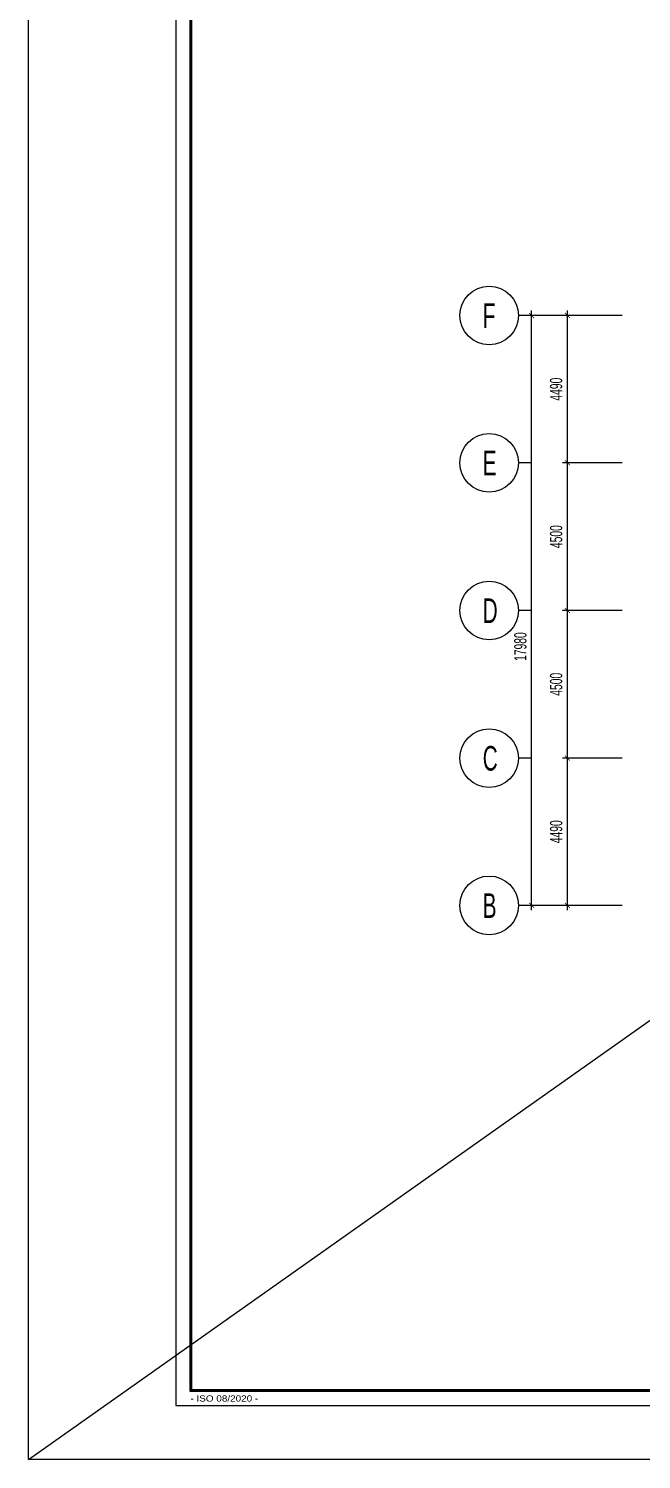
# Model space of a CAD drawing. Header units: millimetres. Extents: x 71 to 1994474, y -338610 to 1053.
# Drawn here: x 1868474 to 1887161, y -338610 to -294999 of the extents above; entities that cross this region are included whole.
import ezdxf

# ---------------------------------------------------------------- set-up
doc = ezdxf.new("R2010")
doc.units = ezdxf.units.MM
doc.header["$LTSCALE"] = 1000
doc.header["$MEASUREMENT"] = 0
doc.header["$PDMODE"] = 3
doc.layers.get('0').update_dxf_attribs({"linetype": 'CONTINUOUS'})
doc.layers.get('Defpoints').update_dxf_attribs({"linetype": 'CONTINUOUS'})
for name, color, linetype in [('CDC -TEXT KHUNG', 7, 'CONTINUOUS'), ('CDC-KHUNGTEN', 7, 'CONTINUOUS'), ('CDC.02.DIM', 1, 'CONTINUOUS'), ('CDC.06.TEXT', 2, 'CONTINUOUS'), ('KCS_CHI', 1, 'CONTINUOUS')]:
    doc.layers.add(name, color=color, linetype=linetype)
doc.layers.add('Hatch1', color=250, linetype='CONTINUOUS', lineweight=5)
doc.layers.add('KCS_Plotter', color=11, linetype='CONTINUOUS', plot=False)
doc.styles.add('ARIAL', font='arial.ttf', dxfattribs={"width": 0.6})
doc.styles.add('KT CDC', font='arial.ttf', dxfattribs={"width": 0.85, "height": 200})
doc.dimstyles.new('150', dxfattribs={"dimscale": 150, "dimtxt": 2.5, "dimasz": 1, "dimexe": 1, "dimexo": 0, "dimgap": 1, "dimtad": 1, "dimdec": 0, "dimdsep": 46, "dimtxsty": 'ARIAL', "dimblk": 'ARCHTICK', "dimcen": 1, "dimdle": 1, "dimclrd": 1, "dimclre": 1, "dimclrt": 2, "dimadec": 0, "dimazin": 0, "dimtfac": 0.00072, "dimtdec": 0, "dimtix": 1, "dimtmove": 2, "dimatfit": 3, "dimldrblk": 'ARCHTICK', "dimfxl": 1, "dimtolj": 1, "dimarcsym": 0})

# ---------------------------------------------------------------- blocks, each defined once
blk = doc.blocks.new('_ARCHTICK')
at = {"color": 0, "linetype": 'ByBlock', "const_width": 0.15}
blk.add_lwpolyline([(-0.5, -0.5), (0.5, 0.5)], dxfattribs=at)
blk = doc.blocks.new('*D99')
at = {"layer": 'CDC.02.DIM', "color": 1, "lineweight": -2, "transparency": 16777216}
for p, q in [((1886572, -303744), (1883664, -303744)), ((1883814, -321874), (1883814, -303594)), ((1886572, -321724), (1883664, -321724))]:
    blk.add_line(p, q, dxfattribs=at)
at = {"layer": 'Defpoints', "color": 0, "transparency": 16777216}
for p in [(1883814, -303744), (1886572, -303744), (1886572, -321724)]:
    blk.add_point(p, dxfattribs=at)
at = {"layer": 'CDC.02.DIM', "color": 1, "lineweight": -2, "transparency": 16777216, "xscale": 150, "yscale": 150, "zscale": 150}
for p, rotation in [((1883814, -303744), 90), ((1883814, -321724), 270)]:
    blk.add_blockref('_ARCHTICK', p, dxfattribs=dict(at, rotation=rotation))
at = {"layer": 'CDC.02.DIM', "color": 2, "transparency": 16777216, "insert": (1883472, -313836), "char_height": 375, "attachment_point": 5, "rotation": 90, "style": 'ARIAL'}
blk.add_mtext('\\A1;17980', dxfattribs=at)
blk = doc.blocks.new('*D100')
at = {"layer": 'CDC.02.DIM', "color": 1, "lineweight": -2, "transparency": 16777216}
for p, q in [((1886572, -317234), (1884754, -317234)), ((1884904, -321874), (1884904, -317084)), ((1886572, -321724), (1884754, -321724))]:
    blk.add_line(p, q, dxfattribs=at)
at = {"layer": 'Defpoints', "color": 0, "transparency": 16777216}
for p in [(1884904, -317234), (1886572, -317234), (1886572, -321724)]:
    blk.add_point(p, dxfattribs=at)
at = {"layer": 'CDC.02.DIM', "color": 1, "lineweight": -2, "transparency": 16777216, "xscale": 150, "yscale": 150, "zscale": 150}
for p, rotation in [((1884904, -317234), 90), ((1884904, -321724), 270)]:
    blk.add_blockref('_ARCHTICK', p, dxfattribs=dict(at, rotation=rotation))
at = {"layer": 'CDC.02.DIM', "color": 2, "transparency": 16777216, "insert": (1884563, -319479), "char_height": 375, "attachment_point": 5, "rotation": 90, "style": 'ARIAL'}
blk.add_mtext('\\A1;4490', dxfattribs=at)
blk = doc.blocks.new('*D101')
at = {"layer": 'CDC.02.DIM', "color": 1, "lineweight": -2, "transparency": 16777216}
for p, q in [((1884904, -317384), (1884904, -312584)), ((1886572, -312734), (1884754, -312734)), ((1886572, -317234), (1884754, -317234))]:
    blk.add_line(p, q, dxfattribs=at)
at = {"layer": 'Defpoints', "color": 0, "transparency": 16777216}
for p in [(1884904, -312734), (1886572, -312734), (1886572, -317234)]:
    blk.add_point(p, dxfattribs=at)
at = {"layer": 'CDC.02.DIM', "color": 1, "lineweight": -2, "transparency": 16777216, "xscale": 150, "yscale": 150, "zscale": 150}
for p, rotation in [((1884904, -312734), 90), ((1884904, -317234), 270)]:
    blk.add_blockref('_ARCHTICK', p, dxfattribs=dict(at, rotation=rotation))
at = {"layer": 'CDC.02.DIM', "color": 2, "transparency": 16777216, "insert": (1884563, -314984), "char_height": 375, "attachment_point": 5, "rotation": 90, "style": 'ARIAL'}
blk.add_mtext('\\A1;4500', dxfattribs=at)
blk = doc.blocks.new('*D102')
at = {"layer": 'CDC.02.DIM', "color": 1, "lineweight": -2, "transparency": 16777216}
for p, q in [((1886572, -308234), (1884754, -308234)), ((1884904, -312884), (1884904, -308084)), ((1886572, -312734), (1884754, -312734))]:
    blk.add_line(p, q, dxfattribs=at)
at = {"layer": 'Defpoints', "color": 0, "transparency": 16777216}
for p in [(1884904, -308234), (1886572, -308234), (1886572, -312734)]:
    blk.add_point(p, dxfattribs=at)
at = {"layer": 'CDC.02.DIM', "color": 1, "lineweight": -2, "transparency": 16777216, "xscale": 150, "yscale": 150, "zscale": 150}
for p, rotation in [((1884904, -308234), 90), ((1884904, -312734), 270)]:
    blk.add_blockref('_ARCHTICK', p, dxfattribs=dict(at, rotation=rotation))
at = {"layer": 'CDC.02.DIM', "color": 2, "transparency": 16777216, "insert": (1884563, -310484), "char_height": 375, "attachment_point": 5, "rotation": 90, "style": 'ARIAL'}
blk.add_mtext('\\A1;4500', dxfattribs=at)
blk = doc.blocks.new('*D103')
at = {"layer": 'CDC.02.DIM', "color": 1, "lineweight": -2, "transparency": 16777216}
for p, q in [((1886572, -303744), (1884754, -303744)), ((1884904, -308384), (1884904, -303594)), ((1886572, -308234), (1884754, -308234))]:
    blk.add_line(p, q, dxfattribs=at)
at = {"layer": 'Defpoints', "color": 0, "transparency": 16777216}
for p in [(1884904, -303744), (1886572, -303744), (1886572, -308234)]:
    blk.add_point(p, dxfattribs=at)
at = {"layer": 'CDC.02.DIM', "color": 1, "lineweight": -2, "transparency": 16777216, "xscale": 150, "yscale": 150, "zscale": 150}
for p, rotation in [((1884904, -303744), 90), ((1884904, -308234), 270)]:
    blk.add_blockref('_ARCHTICK', p, dxfattribs=dict(at, rotation=rotation))
at = {"layer": 'CDC.02.DIM', "color": 2, "transparency": 16777216, "insert": (1884563, -305989), "char_height": 375, "attachment_point": 5, "rotation": 90, "style": 'ARIAL'}
blk.add_mtext('\\A1;4490', dxfattribs=at)
blk = doc.blocks.new('Khung tên chuẩn')
at = {"layer": 'CDC-KHUNGTEN', "color": 8}
blk.add_lwpolyline([(30850, -246609), (38754, -246609), (38754, -189409), (-41246, -189409), (-41246, -246609), (30850, -246609)], dxfattribs=at)
at = {"layer": 'CDC-KHUNGTEN', "color": 255, "lineweight": 60}
blk.add_lwpolyline([(30654, -246309), (30654, -189709), (-40946, -189709), (-40946, -246309), (30654, -246309)], close=True, dxfattribs=at)
at = {"layer": 'Defpoints', "color": 1, "ltscale": 0.2}
blk.add_lwpolyline([(-44246, -247709), (-44246, -188309), (39854, -188309), (39854, -247709), (-44246, -247709)], close=True, dxfattribs=at)
at = {"layer": 'CDC -TEXT KHUNG', "color": 6, "style": 'KT CDC', "width": 1.15}
blk.add_text('- ISO 08/2020 -', height=125.69, dxfattribs=at).set_placement((-40952, -246532))

msp = doc.modelspace()

# ---------------------------------------------------------------- linework, layer by layer
at = {"layer": 'KCS_CHI'}
for p, q in [((1883813.9, -303745), (1883411.8, -303745)), ((1883813.6, -308235), (1883411.5, -308235)), ((1883813.6, -312735), (1883411.5, -312735)), ((1883813.6, -317235), (1883411.5, -317235)), ((1883813.6, -321725), (1883411.5, -321725))]:
    msp.add_line(p, q, dxfattribs=at)
for centre in [(1882517, -303745), (1882516.7, -308235), (1882516.7, -312735), (1882516.7, -317235), (1882516.7, -321725)]:
    msp.add_circle(centre, 894.9, dxfattribs=at)
at = {"layer": 'KCS_Plotter'}
msp.add_line((1868473.8, -338610.3), (1994473.8, -249616.3), dxfattribs=at)

# ---------------------------------------------------------------- block references
at = {"layer": 'Hatch1', "xscale": 1.498216409886394, "yscale": 1.498216409886394, "zscale": 1.498216409886394}
msp.add_blockref('Khung tên chuẩn', (1934763.7, 32510.7), dxfattribs=at)

# ---------------------------------------------------------------- texts
at = {"layer": 'CDC.06.TEXT', "style": 'ARIAL', "width": 0.6}
for s, p in [('F', (1882323.6, -304125.7)), ('E', (1882323.3, -308615.7)), ('D', (1882323.3, -313115.7)), ('C', (1882323.3, -317615.7)), ('B', (1882323.3, -322105.7))]:
    msp.add_text(s, height=750, dxfattribs=at).set_placement(p)

# ---------------------------------------------------------------- dimensions: what is measured, and where the dimension line sits
at = {"layer": 'CDC.02.DIM'}
dim = msp.add_linear_dim(base=(1883813.6, -303744.4), p1=(1886572.4, -321724.4), p2=(1886572.4, -303744.4), angle=90, dimstyle='150', dxfattribs=at)
dim.commit()
dim.dimension.update_dxf_attribs({"geometry": '*D99', "text_midpoint": (1883472.1, -313836.2), "dimtype": 160})
for base, p1, p2, picture, middle in [((1884904.5, -303744.4), (1886572.4, -308234.4), (1886572.4, -303744.4), '*D103', (1884563, -305989.4)), ((1884904.5, -308234.4), (1886572.4, -312734.4), (1886572.4, -308234.4), '*D102', (1884563, -310484.4)), ((1884904.5, -312734.4), (1886572.4, -317234.4), (1886572.4, -312734.4), '*D101', (1884563, -314984.4)), ((1884904.5, -317234.4), (1886572.4, -321724.4), (1886572.4, -317234.4), '*D100', (1884563, -319479.4))]:
    dim = msp.add_linear_dim(base=base, p1=p1, p2=p2, angle=90, dimstyle='150', dxfattribs=at)
    dim.commit()
    dim.dimension.update_dxf_attribs({"geometry": picture, "text_midpoint": middle})

doc.saveas('drawing.dxf')
